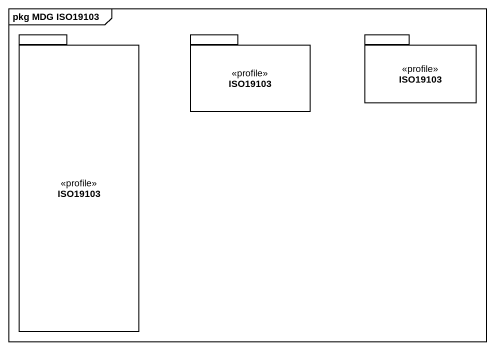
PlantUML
@startuml
mainframe pkg MDG ISO19103
package ISO19103 <<profile>> {
}
package "ISO19103" as ISO19103_2 <<profile>> {
}
package "ISO19103" as ISO19103_3 <<profile>> {
}
@enduml
